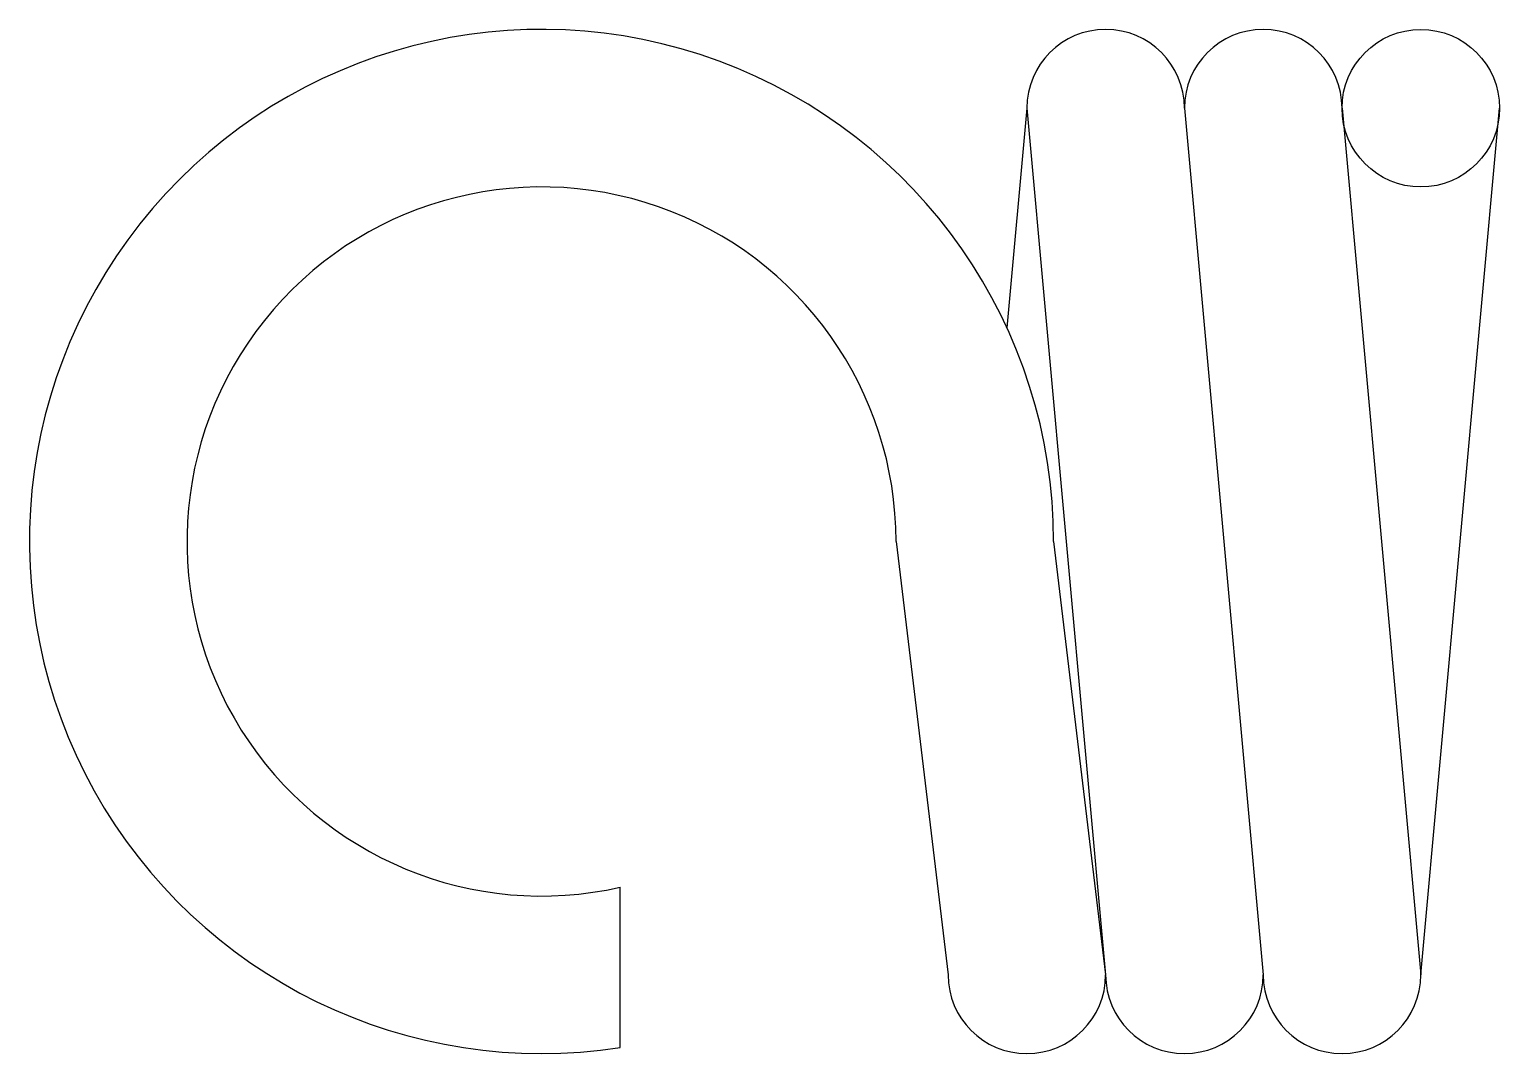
# Model space of a CAD drawing. Header units: millimetres. Extents: x 0 to 420, y 0 to 297.
# Drawn here: x 279 to 316.32, y 75 to 101 of the extents above; entities that cross this region are included whole.
import ezdxf

# ---------------------------------------------------------------- set-up
doc = ezdxf.new("R2010")
doc.units = ezdxf.units.MM

msp = doc.modelspace()

# ---------------------------------------------------------------- linework, layer by layer
for p, q in [((304.32, 99), (303.813, 93.426)), ((304.32, 99), (306.32, 77)), ((308.32, 99), (310.32, 77)), ((312.32, 99), (314.32, 77)), ((314.32, 77), (316.32, 99)), ((301, 88), (302.32, 77)), ((305, 88), (306.32, 77)), ((294, 75.155), (294, 79.225))]:
    msp.add_line(p, q)
msp.add_circle((314.32, 99), 2)
for centre, radius, start, end in [((292, 88), 13, 0, 278.8499), ((306.32, 99), 2, 0, 180), ((310.32, 99), 2, 0, 180), ((292, 88), 9, 0, 282.8396), ((304.32, 77), 2, 180, 0), ((308.32, 77), 2, 180, 0), ((312.32, 77), 2, 180, 0)]:
    msp.add_arc(centre, radius, start, end)

doc.saveas('drawing.dxf')
